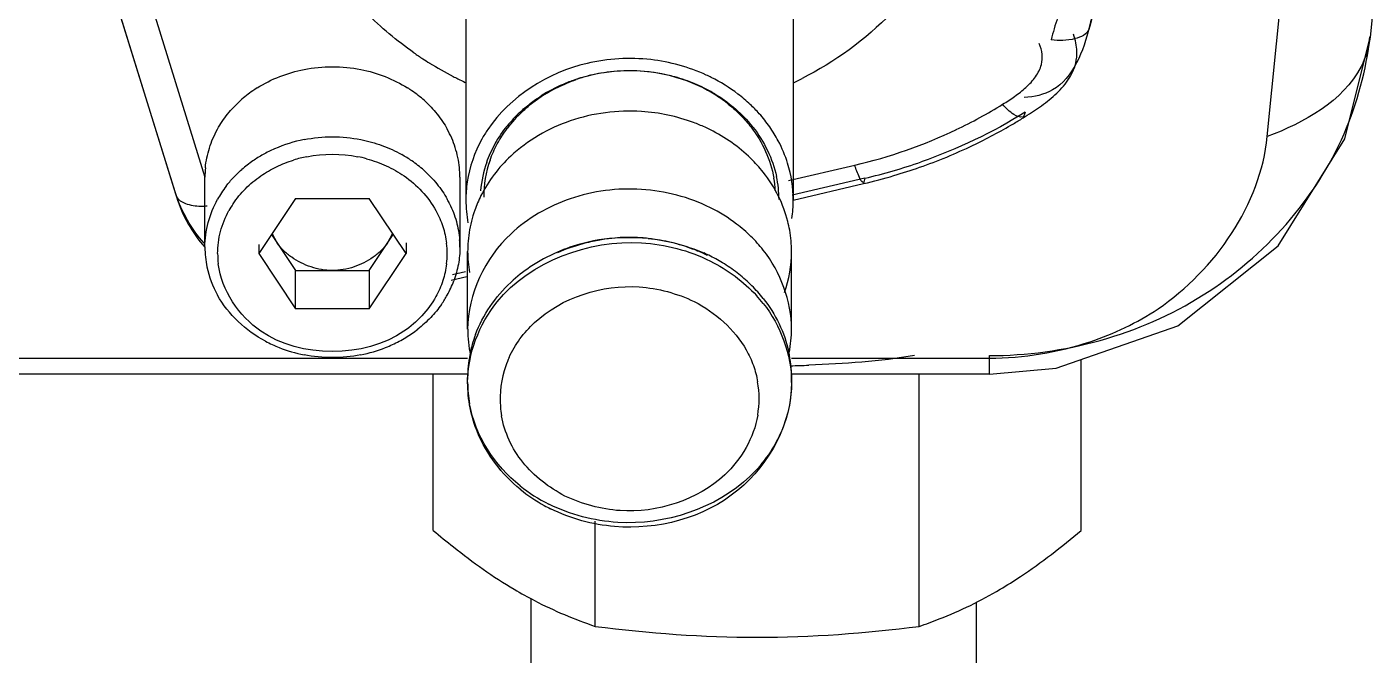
# Model space of a CAD drawing. Header units: millimetres. Extents: x 0 to 10500, y 0 to 7425.
# Drawn here: x 2937.2 to 2989.9, y 5624.5 to 5649.2 of the extents above; entities that cross this region are included whole.
import ezdxf

# ---------------------------------------------------------------- set-up
doc = ezdxf.new("R2010")
doc.units = ezdxf.units.MM
doc.header["$LTSCALE"] = 577.5
doc.layers.get('0').update_dxf_attribs({"linetype": 'CONTINUOUS'})

msp = doc.modelspace()

# ---------------------------------------------------------------- linework, layer by layer
at = {"color": 6, "linetype": 'Continuous'}
for p, q in [((2995.178, 5702.033), (2989.878, 5648.756)), ((2985.845, 5644.859), (2991.095, 5697.625)), ((2943.053, 5642.602), (2937.887, 5659.257)), ((2937.904, 5659.148), (2943.069, 5642.493)), ((2939.359, 5658.838), (2944.188, 5643.267)), ((2954.42, 5656.606), (2954.42, 5642.358)), ((2967.259, 5656.606), (2967.259, 5642.358)), ((2978.863, 5649.146), (2978.853, 5649.058)), ((2988.888, 5644.766), (2989.878, 5648.756)), ((2976.357, 5645.812), (2976.273, 5645.59)), ((2986.271, 5640.571), (2988.888, 5644.766)), ((2967.076, 5643.126), (2969.666, 5643.732)), ((2944.186, 5640.516), (2944.186, 5643.266)), ((2954.186, 5643.266), (2954.186, 5640.516)), ((2970.064, 5643.22), (2967.21, 5642.552)), ((2967.254, 5642.364), (2970.014, 5643.01)), ((2970.064, 5643.22), (2970.014, 5643.01)), ((2943.053, 5642.602), (2943.069, 5642.493)), ((2947.742, 5642.431), (2946.299, 5640.266)), ((2947.742, 5642.431), (2950.629, 5642.431)), ((2952.072, 5640.266), (2950.629, 5642.431)), ((2946.799, 5641.016), (2947.742, 5639.601)), ((2946.837, 5641.025), (2946.827, 5641.058)), ((2947.021, 5640.684), (2946.837, 5641.025)), ((2950.629, 5639.601), (2951.572, 5641.016)), ((2951.534, 5641.024), (2951.351, 5640.684)), ((2946.299, 5640.616), (2946.299, 5640.266)), ((2946.299, 5640.266), (2947.742, 5638.101)), ((2950.629, 5638.101), (2952.072, 5640.266)), ((2952.072, 5640.684), (2952.072, 5640.266)), ((2954.49, 5637.299), (2954.49, 5640.354)), ((2967.19, 5637.299), (2967.19, 5640.354)), ((2982.341, 5637.438), (2986.271, 5640.571)), ((2947.742, 5638.101), (2947.742, 5639.601)), ((2947.742, 5639.601), (2950.629, 5639.601)), ((2950.629, 5639.601), (2950.629, 5638.101)), ((2953.845, 5639.224), (2954.455, 5639.367)), ((2954.411, 5639.555), (2953.901, 5639.436)), ((2950.629, 5638.101), (2947.742, 5638.101)), ((2977.572, 5635.766), (2982.341, 5637.438)), ((2912.19, 5636.167), (2954.49, 5636.167)), ((2967.19, 5636.167), (2974.949, 5636.167)), ((2974.949, 5635.541), (2974.949, 5636.265)), ((2954.49, 5635.541), (2912.19, 5635.541)), ((2974.949, 5635.541), (2967.19, 5635.541)), ((2974.948, 5635.541), (2977.572, 5635.766)), ((2954.49, 5635.207), (2954.49, 5635.4)), ((2967.19, 5635.207), (2967.19, 5635.4)), ((2956.964, 5626.736), (2956.964, 5621.648)), ((2974.424, 5626.584), (2974.424, 5621.648))]:
    msp.add_line(p, q, dxfattribs=at)
at = {"color": 7, "linetype": 'Continuous'}
for p, q in [((2978.545, 5629.409), (2978.545, 5636.107)), ((2953.142, 5629.409), (2953.142, 5635.541)), ((2972.194, 5625.647), (2972.194, 5635.541)), ((2959.493, 5625.647), (2959.493, 5629.772))]:
    msp.add_line(p, q, dxfattribs=at)
at = {"color": 6, "linetype": 'Continuous'}
for centre, radius, start, end in [((2987.342, 5647.08), 8.726, 155.0253, 166.3098), ((2987.072, 5646.28), 9.986, 161.1354, 166.2423), ((2960.126, 5659.258), 13.549, 235.1564, 236.9271), ((2976.644, 5648.138), 1.737, 346.358, 2.1666), ((2960.187, 5659.351), 13.66, 236.9264, 238.2559), ((2960.26, 5659.472), 13.801, 238.2601, 242.6438), ((2960.293, 5659.532), 13.869, 242.6402, 243.5161), ((2960.344, 5659.636), 13.986, 243.5178, 244.8226), ((2960.732, 5641.106), 6.313, 108.8592, 113.3554), ((2960.763, 5641.016), 6.409, 106.0669, 108.857), ((2960.776, 5641.133), 6.294, 104.4679, 108.8624), ((2960.793, 5640.909), 6.519, 104.1597, 106.0698), ((2960.819, 5640.805), 6.627, 100.3961, 104.1554), ((2960.84, 5640.855), 6.579, 86.357, 104.4071), ((2960.839, 5640.696), 6.738, 86.3276, 100.3953), ((2960.835, 5640.874), 6.56, 74.2989, 86.2958), ((2960.835, 5640.715), 6.719, 77.1461, 86.2783), ((2960.843, 5640.749), 6.684, 74.6669, 77.1517), ((2960.875, 5641.02), 6.408, 71.0456, 74.2905), ((2960.874, 5640.858), 6.571, 70.9585, 74.6722), ((2960.983, 5641.321), 6.089, 63.5748, 71.0894), ((2960.987, 5641.174), 6.235, 63.5734, 70.9993), ((2961.08, 5641.232), 6.641, 63.5197, 65.3702), ((2961.149, 5641.366), 6.491, 52.6229, 63.5423), ((2961.29, 5659.728), 14.088, 295.1936, 296.6308), ((2948.79, 5642.704), 4.795, 124.603, 132.0148), ((2948.876, 5642.581), 4.945, 122.2823, 124.6208), ((2949.495, 5642.581), 4.945, 55.3731, 57.717), ((2949.582, 5642.704), 4.795, 47.9857, 55.3909), ((2960.662, 5641.26), 6.144, 113.3249, 122.3201), ((2961.106, 5641.582), 5.8, 57.5179, 63.5173), ((2961.111, 5641.435), 5.946, 58.9112, 63.5162), ((2961.348, 5641.631), 6.159, 46.7303, 52.602), ((2961.165, 5641.672), 5.693, 51.1465, 57.5291), ((2961.578, 5641.875), 5.824, 41.7182, 46.7264), ((2965.67, 5661.858), 18.537, 295.5049, 301.9053), ((2960.127, 5642.112), 5.108, 133.0629, 143.2487), ((2960.13, 5641.962), 5.261, 133.0734, 141.0615), ((2965.842, 5662.333), 19.727, 300.6205, 301.9248), ((2950.196, 5643.205), 3.996, 17.7313, 28.9863), ((2959.7, 5642.19), 5.313, 146.3985, 151.1029), ((2960.961, 5638.969), 6.864, 67.6872, 69.6293), ((2961.022, 5639.115), 6.706, 65.5242, 67.6884), ((2961.095, 5639.276), 6.529, 63.5206, 65.5238), ((2961.694, 5642.071), 5.08, 38.3845, 40.46), ((2965.614, 5662.726), 20.181, 295.5215, 300.6073), ((2949.145, 5639.309), 5.533, 101.1704, 113.7564), ((2950.327, 5643.245), 3.86, 5.8336, 17.7572), ((2962.177, 5642.288), 5.092, 17.349, 28.0625), ((2965.332, 5663.324), 20.843, 289.2769, 295.5134), ((2948.796, 5639.945), 4.805, 124.5865, 131.2269), ((2948.921, 5639.762), 5.027, 119.2041, 124.5786), ((2949.047, 5639.538), 5.284, 113.7848, 119.2078), ((2949.157, 5639.148), 5.012, 101.1967, 107.305), ((2949.214, 5639.146), 5.015, 74.7949, 78.7947), ((2949.45, 5639.762), 5.027, 55.4214, 60.7972), ((2949.579, 5639.95), 4.8, 48.3454, 55.4161), ((2959.485, 5642.473), 4.366, 160.4825, 179.9285), ((2961.629, 5639.928), 5.681, 38.4148, 45.7751), ((2947.874, 5643.265), 3.688, 174.3058, 179.9841), ((2950.496, 5643.265), 3.69, 0.0164, 5.7942), ((2959.46, 5642.35), 4.481, 160.4964, 175.1188), ((2961.931, 5640.168), 5.296, 26.2095, 38.4126), ((2962.373, 5642.353), 4.886, 0.0105, 17.3129), ((2965.13, 5664.311), 21.66, 283.1676, 289.2658), ((2965.165, 5663.789), 21.337, 286.4314, 289.2883), ((2948.396, 5640.32), 4.256, 142.4736, 146.8578), ((2959.232, 5642.361), 4.812, 171.4814, 179.991), ((2962.268, 5642.484), 4.293, 3.4315, 9.939), ((2962.295, 5642.361), 4.405, 0.2609, 12.1597), ((2965.089, 5664.046), 21.605, 283.1767, 286.4321), ((2948.265, 5640.406), 4.099, 146.8595, 150.9689), ((2950.175, 5640.445), 4.02, 26.2203, 29.0189), ((2959.289, 5642.362), 4.869, 179.9942, 190.5846), ((2959.495, 5640.29), 5.015, 153.369, 160.4739), ((2962.196, 5640.298), 5, 14.2476, 26.2129), ((2962.447, 5642.354), 4.812, 351.4814, 359.991), ((2944.049, 5644.295), 2.167, 269.4409, 276.1548), ((2948.367, 5640.161), 3.701, 146.1301, 151.0195), ((2959.352, 5640.343), 4.862, 160.4997, 171.1775), ((2961.152, 5636.334), 6.403, 52.6625, 63.5324), ((2962.392, 5640.353), 4.797, 9.9506, 14.1936), ((2950.51, 5640.515), 3.676, 0.0102, 4.5484), ((2959.322, 5640.348), 4.832, 171.1823, 176.4505), ((2960.803, 5633.979), 6.909, 99.9451, 105.0756), ((2960.838, 5633.622), 7.278, 91.2596, 104.5505), ((2960.835, 5633.767), 7.123, 91.271, 99.9041), ((2960.841, 5633.711), 7.179, 84.2255, 91.3072), ((2960.84, 5633.656), 7.243, 86.3239, 91.2824), ((2960.841, 5633.692), 7.207, 84.2499, 86.3141), ((2960.858, 5633.901), 6.989, 82.0461, 84.2097), ((2962.415, 5640.358), 4.774, 359.9469, 9.9334), ((2947.938, 5640.521), 3.753, 180.0667, 191.9575), ((2948.018, 5640.268), 3.332, 180.0236, 186.9878), ((2950.354, 5640.265), 3.332, 0.0236, 6.9878), ((2950.354, 5640.268), 3.332, 353.0097, 359.9763), ((2959.301, 5640.35), 4.811, 176.4516, 179.9554), ((2959.264, 5640.349), 4.774, 179.9469, 189.9334), ((2960.633, 5634.24), 6.624, 113.342, 123.8217), ((2960.743, 5633.994), 6.894, 104.5604, 113.3699), ((2960.738, 5634.201), 6.677, 105.0281, 114.1084), ((2961.083, 5634.534), 6.316, 65.1458, 67.4259), ((2961.174, 5634.732), 6.098, 63.5203, 65.1425), ((2961.085, 5634.303), 6.552, 63.5232, 66.0336), ((2962.343, 5640.36), 4.846, 340.4825, 359.9285), ((2948.152, 5640.566), 3.971, 191.9672, 209.0637), ((2960.34, 5634.675), 6.1, 123.8155, 133.0254), ((2961.135, 5634.404), 6.439, 57.9049, 63.5169), ((2961.193, 5634.494), 6.331, 51.5982, 57.9158), ((2950.188, 5640.581), 4.006, 330.974, 339.7791), ((2961.361, 5634.705), 6.061, 45.1882, 51.6085), ((2950.077, 5640.644), 4.133, 325.0003, 330.9549), ((2961.644, 5634.987), 5.662, 38.4069, 45.1994), ((2961.712, 5634.851), 5.573, 38.378, 42.5223), ((2949.433, 5641.296), 5.059, 297.9809, 304.5662), ((2949.552, 5641.118), 4.844, 304.6001, 308.0453), ((2959.26, 5637.294), 4.769, 179.9429, 192.2319), ((2959.357, 5635.389), 4.868, 159.564, 169.1967), ((2962.361, 5637.304), 4.828, 349.1935, 359.9469), ((2949.075, 5641.552), 5.349, 242.0088, 248.3023), ((2949.149, 5641.739), 5.55, 248.3058, 258.819), ((2949.222, 5641.739), 5.55, 281.181, 291.6942), ((2949.296, 5641.552), 5.349, 291.6977, 297.9912), ((2959.318, 5635.396), 4.828, 169.1935, 179.9469), ((2959.733, 5634.533), 3.979, 155.3186, 160.4972), ((2962.415, 5635.404), 4.774, 359.9469, 12.2356), ((2959.631, 5634.569), 3.871, 160.4867, 184.65), ((2965.727, 5693.924), 58.074, 271.41037, 272.11234), ((2959.264, 5635.202), 4.774, 179.9469, 189.9334), ((2962.065, 5634.574), 3.853, 350.3623, 9.8852), ((2959.597, 5634.568), 3.837, 184.6775, 189.9031), ((2960.521, 5636.161), 6.391, 231.5346, 243.5394), ((2960.571, 5635.956), 6.363, 230.8243, 241.0829), ((2960.625, 5636.047), 6.469, 241.0522, 243.5162)]:
    msp.add_arc(centre, radius, start, end, dxfattribs=at)
for points in [[(2973.533, 5653.27), (2972.435, 5650.647), (2970.147, 5648.409), (2967.605, 5647.135)], [(2979.463, 5650.748), (2979.201, 5650.209), (2978.994, 5649.64), (2978.853, 5649.058)], [(2952.385, 5648.138), (2951.715, 5648.605), (2951.084, 5649.135), (2950.514, 5649.72)], [(2988.856, 5644.965), (2989.379, 5646.168), (2989.728, 5647.464), (2989.871, 5648.768)], [(2948.073, 5647.488), (2948.801, 5647.632), (2949.571, 5647.632), (2950.299, 5647.488)], [(2959.17, 5647.726), (2957.65, 5647.371), (2956.138, 5646.43), (2955.275, 5645.13)], [(2961.67, 5647.871), (2960.841, 5647.965), (2959.983, 5647.916), (2959.17, 5647.726)], [(2963.847, 5647.269), (2963.163, 5647.583), (2962.418, 5647.786), (2961.67, 5647.871)], [(2946.235, 5646.762), (2946.792, 5647.114), (2947.427, 5647.36), (2948.073, 5647.488)], [(2950.299, 5647.488), (2950.945, 5647.36), (2951.58, 5647.113), (2952.136, 5646.762)], [(2964.181, 5646.527), (2964.695, 5646.217), (2965.169, 5645.824), (2965.559, 5645.367)], [(2958.511, 5645.47), (2957.655, 5645.177), (2956.838, 5644.705), (2956.178, 5644.088)], [(2961.304, 5645.838), (2960.367, 5645.898), (2959.399, 5645.773), (2958.511, 5645.47)], [(2963.351, 5645.404), (2962.697, 5645.646), (2962, 5645.793), (2961.304, 5645.838)], [(2976.357, 5645.812), (2975.078, 5645.015), (2973.699, 5644.362), (2972.277, 5643.864)], [(2965.592, 5644), (2965.128, 5644.451), (2964.585, 5644.832), (2964.006, 5645.12)], [(2965.606, 5645.219), (2966.049, 5644.642), (2966.37, 5643.942), (2966.496, 5643.225)], [(2965.676, 5645.225), (2966.12, 5644.664), (2966.451, 5643.988), (2966.601, 5643.289)], [(2969.666, 5643.732), (2971.037, 5644.053), (2972.382, 5644.521), (2973.652, 5645.127)], [(2948.073, 5644.738), (2948.801, 5644.882), (2949.571, 5644.882), (2950.298, 5644.738)], [(2955.049, 5644.757), (2954.762, 5644.238), (2954.561, 5643.66), (2954.473, 5643.074)], [(2948.184, 5644.065), (2948.839, 5644.195), (2949.533, 5644.195), (2950.188, 5644.065)], [(2956.178, 5644.088), (2955.706, 5643.646), (2955.302, 5643.116), (2955.012, 5642.538)], [(2951.994, 5643.311), (2952.5, 5642.962), (2952.944, 5642.491), (2953.242, 5641.953)], [(2961.304, 5642.784), (2960.367, 5642.844), (2959.399, 5642.719), (2958.511, 5642.415)], [(2944.152, 5640.676), (2943.661, 5641.229), (2943.272, 5641.896), (2943.053, 5642.602)], [(2943.069, 5642.493), (2943.293, 5641.77), (2943.684, 5641.085), (2944.181, 5640.513)], [(2944.186, 5640.516), (2944.186, 5641.164), (2944.367, 5641.829), (2944.681, 5642.395)], [(2958.511, 5642.415), (2957.655, 5642.123), (2956.838, 5641.651), (2956.178, 5641.033)], [(2964.006, 5642.066), (2963.172, 5642.481), (2962.234, 5642.724), (2961.304, 5642.784)], [(2956.178, 5641.033), (2955.181, 5640.1), (2954.491, 5638.665), (2954.49, 5637.299)], [(2955.647, 5638.372), (2956.932, 5639.954), (2959.271, 5640.822), (2961.304, 5640.691)], [(2961.563, 5640.863), (2962.312, 5640.788), (2963.059, 5640.595), (2963.746, 5640.289)], [(2961.304, 5640.691), (2962.234, 5640.631), (2963.172, 5640.389), (2964.006, 5639.973)], [(2967.189, 5637.299), (2967.19, 5638.398), (2966.763, 5639.542), (2966.081, 5640.404)], [(2946.377, 5637.221), (2945.521, 5637.813), (2944.837, 5638.829), (2944.71, 5639.862)], [(2964.006, 5639.973), (2964.681, 5639.637), (2965.309, 5639.174), (2965.819, 5638.618)], [(2946.565, 5636.829), (2945.796, 5637.238), (2945.103, 5637.876), (2944.681, 5638.637)], [(2954.796, 5637.088), (2955.083, 5637.859), (2955.577, 5638.572), (2956.178, 5639.134)], [(2957.111, 5637.56), (2958.166, 5638.547), (2959.773, 5639.059), (2961.214, 5638.959)], [(2961.214, 5638.959), (2961.957, 5638.908), (2962.7, 5638.705), (2963.373, 5638.385)], [(2953.242, 5638.578), (2952.944, 5638.04), (2952.499, 5637.57), (2951.993, 5637.221)], [(2954.49, 5635.207), (2954.491, 5636.33), (2954.939, 5637.5), (2955.647, 5638.372)], [(2963.373, 5638.385), (2964.197, 5637.955), (2964.962, 5637.298), (2965.415, 5636.486)], [(2966.081, 5638.505), (2966.56, 5637.9), (2966.917, 5637.17), (2967.08, 5636.415)], [(2966.081, 5638.311), (2966.763, 5637.45), (2967.19, 5636.305), (2967.189, 5635.207)], [(2951.993, 5637.221), (2950.453, 5636.157), (2947.918, 5636.157), (2946.377, 5637.221)], [(2974.949, 5636.167), (2976.285, 5636.167), (2977.639, 5636.385), (2978.906, 5636.811)], [(2950.298, 5636.295), (2949.571, 5636.151), (2948.801, 5636.151), (2948.073, 5636.295)], [(2972.017, 5636.265), (2970.647, 5636.037), (2969.255, 5635.941), (2967.867, 5635.889)], [(2954.876, 5633.257), (2954.625, 5633.87), (2954.49, 5634.544), (2954.49, 5635.207)], [(2967.189, 5635.207), (2967.188, 5634.577), (2967.059, 5633.936), (2966.818, 5633.353)], [(2956.545, 5631.157), (2955.559, 5631.943), (2954.78, 5633.137), (2954.562, 5634.379)], [(2956.648, 5632.086), (2956.231, 5632.607), (2955.932, 5633.251), (2955.818, 5633.908)], [(2965.864, 5633.929), (2965.715, 5633.048), (2965.22, 5632.194), (2964.568, 5631.584)], [(2966.818, 5633.353), (2966.535, 5632.671), (2966.092, 5632.04), (2965.56, 5631.528)], [(2956.551, 5631.023), (2955.83, 5631.611), (2955.228, 5632.395), (2954.876, 5633.257)], [(2958.306, 5630.758), (2957.678, 5631.086), (2957.091, 5631.533), (2956.648, 5632.086)], [(2965.56, 5631.528), (2964.241, 5630.259), (2962.201, 5629.605), (2960.375, 5629.722)], [(2964.568, 5631.584), (2963.513, 5630.596), (2961.907, 5630.085), (2960.465, 5630.184)], [(2960.465, 5630.184), (2959.722, 5630.235), (2958.979, 5630.439), (2958.306, 5630.758)], [(2960.375, 5629.722), (2959.445, 5629.782), (2958.507, 5630.024), (2957.673, 5630.44)], [(2960.253, 5629.561), (2959.387, 5629.634), (2958.518, 5629.869), (2957.74, 5630.257)]]:
    msp.add_open_spline(points, degree=3, dxfattribs=at)
for points, knots in [([(2978.863, 5649.146), (2978.64, 5648.223), (2978.082, 5646.724), (2976.7, 5646.404), (2976.318, 5646.384)], [0, 0, 0, 0, 0.712698, 1, 1, 1, 1]), ([(2978.848, 5649.059), (2978.774, 5648.855), (2978.192, 5648.614), (2977.68, 5648.599), (2977.372, 5648.655)], [0, 0, 0, 0, 0.409186, 1, 1, 1, 1]), ([(2978.38, 5648.203), (2978.376, 5648.311), (2978.347, 5648.537), (2978.282, 5648.754), (2978.24, 5648.865)], [0, 0, 0, 0, 0.477382, 1, 1, 1, 1]), ([(2989.878, 5648.756), (2989.837, 5648.356), (2989.219, 5646.462), (2987.28, 5645.387), (2985.845, 5644.859)], [0, 0, 0, 0, 0.208518, 1, 1, 1, 1]), ([(2976.987, 5647.683), (2977.019, 5647.81), (2977.04, 5648.095), (2976.962, 5648.369), (2976.904, 5648.506)], [0, 0, 0, 0, 0.469163, 1, 1, 1, 1]), ([(2976.383, 5646.782), (2976.523, 5646.909), (2976.777, 5647.176), (2976.945, 5647.512), (2976.987, 5647.683)], [0, 0, 0, 0, 0.516573, 1, 1, 1, 1]), ([(2977.518, 5646.489), (2977.707, 5646.661), (2978.051, 5647.029), (2978.275, 5647.491), (2978.332, 5647.728)], [0, 0, 0, 0, 0.512085, 1, 1, 1, 1]), ([(2957.375, 5646.421), (2957.586, 5646.56), (2958.029, 5646.811), (2958.499, 5647.006), (2958.741, 5647.088)], [0, 0, 0, 0, 0.496227, 1, 1, 1, 1]), ([(2975.467, 5646.121), (2975.627, 5646.221), (2975.943, 5646.425), (2976.243, 5646.656), (2976.383, 5646.782)], [0, 0, 0, 0, 0.498711, 1, 1, 1, 1]), ([(2944.679, 5645.142), (2944.795, 5645.351), (2945.066, 5645.752), (2945.399, 5646.103), (2945.58, 5646.266)], [0, 0, 0, 0, 0.494692, 1, 1, 1, 1]), ([(2952.791, 5646.266), (2952.972, 5646.103), (2953.305, 5645.752), (2953.577, 5645.351), (2953.692, 5645.142)], [0, 0, 0, 0, 0.50531, 1, 1, 1, 1]), ([(2956.537, 5645.805), (2956.666, 5645.925), (2956.936, 5646.154), (2957.227, 5646.357), (2957.377, 5646.452)], [0, 0, 0, 0, 0.4966, 1, 1, 1, 1]), ([(2956.64, 5645.843), (2956.753, 5645.949), (2956.99, 5646.153), (2957.244, 5646.335), (2957.375, 5646.421)], [0, 0, 0, 0, 0.496904, 1, 1, 1, 1]), ([(2964.736, 5646.105), (2964.899, 5645.974), (2965.207, 5645.695), (2965.481, 5645.382), (2965.606, 5645.219)], [0, 0, 0, 0, 0.50425, 1, 1, 1, 1]), ([(2976.251, 5645.627), (2976.139, 5645.592), (2975.811, 5645.756), (2975.595, 5645.968), (2975.467, 5646.121)], [0, 0, 0, 0, 0.372189, 1, 1, 1, 1]), ([(2976.273, 5645.59), (2976.49, 5645.725), (2976.921, 5646.001), (2977.328, 5646.315), (2977.518, 5646.489)], [0, 0, 0, 0, 0.497372, 1, 1, 1, 1]), ([(2966.671, 5644.683), (2966.569, 5644.874), (2966.341, 5645.245), (2966.071, 5645.587), (2965.925, 5645.751)], [0, 0, 0, 0, 0.49599, 1, 1, 1, 1]), ([(2944.204, 5643.631), (2944.23, 5643.893), (2944.338, 5644.417), (2944.55, 5644.908), (2944.679, 5645.142)], [0, 0, 0, 0, 0.495691, 1, 1, 1, 1]), ([(2955.236, 5643.846), (2955.326, 5644.101), (2955.555, 5644.6), (2955.865, 5645.054), (2956.038, 5645.268)], [0, 0, 0, 0, 0.495161, 1, 1, 1, 1]), ([(2955.37, 5643.932), (2955.447, 5644.151), (2955.639, 5644.582), (2955.893, 5644.978), (2956.035, 5645.168)], [0, 0, 0, 0, 0.495821, 1, 1, 1, 1]), ([(2974.949, 5636.265), (2977.855, 5636.265), (2983.688, 5637.837), (2987.739, 5642.401), (2988.856, 5644.965)], [0, 0, 0, 0, 0.509574, 1, 1, 1, 1]), ([(2950.298, 5644.738), (2950.581, 5644.682), (2951.133, 5644.527), (2951.655, 5644.289), (2951.903, 5644.151)], [0, 0, 0, 0, 0.504012, 1, 1, 1, 1]), ([(2978.906, 5636.811), (2979.838, 5637.126), (2983.153, 5638.669), (2985.581, 5642.205), (2985.845, 5644.859)], [0, 0, 0, 0, 0.269588, 1, 1, 1, 1]), ([(2946.378, 5643.312), (2946.573, 5643.446), (2946.989, 5643.687), (2947.436, 5643.862), (2947.666, 5643.934)], [0, 0, 0, 0, 0.495294, 1, 1, 1, 1]), ([(2950.529, 5643.985), (2950.792, 5643.914), (2951.302, 5643.73), (2951.774, 5643.463), (2951.994, 5643.311)], [0, 0, 0, 0, 0.505107, 1, 1, 1, 1]), ([(2945.021, 5642.912), (2945.11, 5643.029), (2945.303, 5643.255), (2945.517, 5643.461), (2945.629, 5643.56)], [0, 0, 0, 0, 0.49665, 1, 1, 1, 1]), ([(2952.769, 5643.536), (2952.954, 5643.371), (2953.295, 5643.015), (2953.573, 5642.607), (2953.69, 5642.395)], [0, 0, 0, 0, 0.505411, 1, 1, 1, 1]), ([(2970.003, 5643.06), (2969.923, 5643.079), (2969.81, 5643.361), (2969.717, 5643.569), (2969.666, 5643.732)], [0, 0, 0, 0, 0.321924, 1, 1, 1, 1]), ([(2945.294, 5642.223), (2945.435, 5642.434), (2945.766, 5642.833), (2946.164, 5643.164), (2946.378, 5643.312)], [0, 0, 0, 0, 0.493533, 1, 1, 1, 1]), ([(2943.077, 5642.495), (2943.137, 5642.364), (2943.481, 5642.174), (2943.823, 5642.131), (2944.028, 5642.129)], [0, 0, 0, 0, 0.412348, 1, 1, 1, 1]), ([(2944.686, 5640.266), (2944.686, 5640.556), (2944.764, 5641.145), (2944.986, 5641.695), (2945.129, 5641.954)], [0, 0, 0, 0, 0.494861, 1, 1, 1, 1]), ([(2953.242, 5641.953), (2953.352, 5641.754), (2953.534, 5641.337), (2953.634, 5640.893), (2953.661, 5640.67)], [0, 0, 0, 0, 0.504099, 1, 1, 1, 1]), ([(2953.781, 5642.221), (2953.891, 5641.999), (2954.068, 5641.537), (2954.155, 5641.05), (2954.174, 5640.807)], [0, 0, 0, 0, 0.503911, 1, 1, 1, 1]), ([(2966.081, 5640.404), (2965.931, 5640.593), (2965.602, 5640.956), (2965.231, 5641.275), (2965.036, 5641.425)], [0, 0, 0, 0, 0.495636, 1, 1, 1, 1]), ([(2963.507, 5640.366), (2963.242, 5640.476), (2962.689, 5640.664), (2962.117, 5640.781), (2961.825, 5640.822)], [0, 0, 0, 0, 0.493698, 1, 1, 1, 1]), ([(2947.589, 5640.12), (2947.476, 5640.199), (2947.268, 5640.369), (2947.093, 5640.575), (2947.021, 5640.684)], [0, 0, 0, 0, 0.513943, 1, 1, 1, 1]), ([(2951.351, 5640.684), (2951.278, 5640.575), (2951.104, 5640.369), (2950.895, 5640.199), (2950.782, 5640.12)], [0, 0, 0, 0, 0.486053, 1, 1, 1, 1]), ([(2954.186, 5640.516), (2954.186, 5640.293), (2954.144, 5639.844), (2954.025, 5639.408), (2953.947, 5639.196)], [0, 0, 0, 0, 0.496658, 1, 1, 1, 1]), ([(2949.186, 5639.601), (2948.903, 5639.601), (2948.336, 5639.704), (2947.821, 5639.958), (2947.589, 5640.12)], [0, 0, 0, 0, 0.49875, 1, 1, 1, 1]), ([(2950.033, 5639.746), (2949.895, 5639.7), (2949.616, 5639.628), (2949.328, 5639.601), (2949.186, 5639.601)], [0, 0, 0, 0, 0.50521, 1, 1, 1, 1]), ([(2950.782, 5640.12), (2950.668, 5640.041), (2950.426, 5639.898), (2950.167, 5639.79), (2950.033, 5639.746)], [0, 0, 0, 0, 0.49558, 1, 1, 1, 1]), ([(2953.661, 5639.862), (2953.634, 5639.639), (2953.534, 5639.195), (2953.352, 5638.778), (2953.242, 5638.578)], [0, 0, 0, 0, 0.495899, 1, 1, 1, 1]), ([(2953.463, 5638.273), (2953.336, 5638.092), (2953.05, 5637.744), (2952.716, 5637.443), (2952.538, 5637.303)], [0, 0, 0, 0, 0.494937, 1, 1, 1, 1]), ([(2956.118, 5636.195), (2956.235, 5636.448), (2956.524, 5636.939), (2956.902, 5637.364), (2957.111, 5637.56)], [0, 0, 0, 0, 0.4938, 1, 1, 1, 1]), ([(2965.415, 5636.486), (2965.524, 5636.291), (2965.709, 5635.885), (2965.823, 5635.453), (2965.861, 5635.235)], [0, 0, 0, 0, 0.503319, 1, 1, 1, 1]), ([(2967.19, 5635.207), (2967.19, 5633.635), (2965.439, 5630.305), (2961.926, 5629.422), (2960.253, 5629.561)], [0, 0, 0, 0, 0.483428, 1, 1, 1, 1])]:
    msp.add_open_spline(points, degree=3, knots=knots, dxfattribs=at)
at = {"color": 7, "linetype": 'Continuous'}
for points, knots in [([(2953.142, 5629.409), (2953.402, 5629.189), (2954.414, 5628.358), (2955.484, 5627.593), (2956.317, 5627.099)], [0, 0, 0, 0, 0.260177, 1, 1, 1, 1]), ([(2975.37, 5627.099), (2975.64, 5627.259), (2976.748, 5627.958), (2977.784, 5628.766), (2978.545, 5629.409)], [0, 0, 0, 0, 0.239379, 1, 1, 1, 1]), ([(2956.317, 5627.099), (2956.579, 5626.944), (2957.597, 5626.377), (2958.677, 5625.924), (2959.493, 5625.647)], [0, 0, 0, 0, 0.260654, 1, 1, 1, 1]), ([(2972.194, 5625.647), (2972.46, 5625.737), (2973.555, 5626.136), (2974.609, 5626.649), (2975.37, 5627.099)], [0, 0, 0, 0, 0.24087, 1, 1, 1, 1])]:
    msp.add_open_spline(points, degree=3, knots=knots, dxfattribs=at)
for points in [[(2959.493, 5625.647), (2961.598, 5625.382), (2963.722, 5625.218), (2965.844, 5625.218)], [(2965.844, 5625.218), (2967.965, 5625.218), (2970.089, 5625.382), (2972.194, 5625.647)]]:
    msp.add_open_spline(points, degree=3, dxfattribs=at)

doc.saveas('drawing.dxf')
